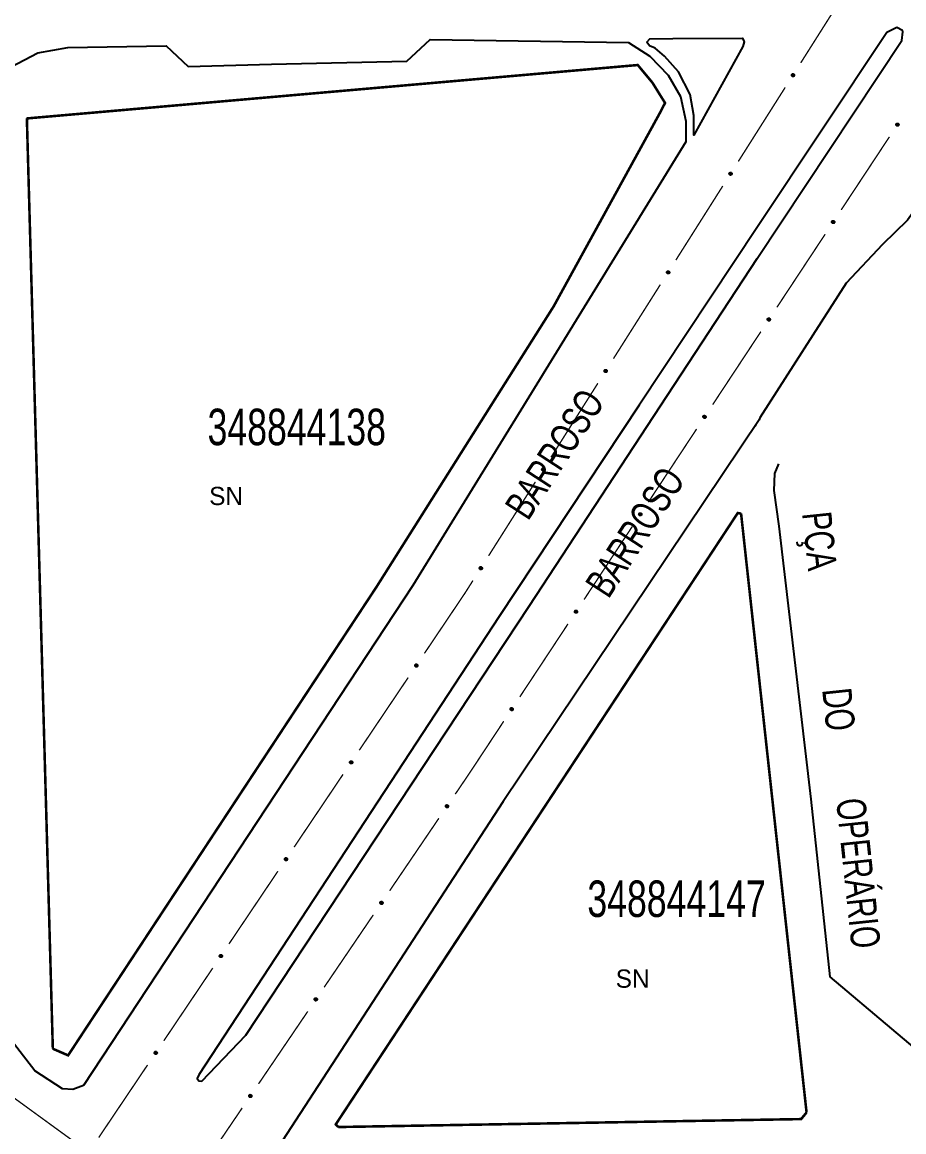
# Model space of a CAD drawing. Extents: x 202481 to 204056, y 4838981 to 4840330.
# Drawn here: x 203652.2 to 203773.1, y 4839735.8 to 4839887.9 of the extents above; entities that cross this region are included whole.
import ezdxf
from ezdxf.enums import TextEntityAlignment as Align

# ---------------------------------------------------------------- set-up
doc = ezdxf.new("R2010")
doc.units = 0
doc.header["$LTSCALE"] = 1.5
doc.header["$MEASUREMENT"] = 0
for name, color, linetype in [('CD_MALHA_LOTES', 7, 'CONTINUOUS'), ('CD_TXT_QUADRA', 7, 'CONTINUOUS'), ('RU-QUADRA', 210, 'CONTINUOUS'), ('SV-EIXO-RUA-PAV', 20, 'CONTINUOUS'), ('SV-RUA-PAVIM', 7, 'CONTINUOUS'), ('SV-TXT-RUA-N-PAV', 7, 'CONTINUOUS'), ('SV-TXT-RUA-PAV', 7, 'CONTINUOUS'), ('Th_NmrPort', 1, 'CONTINUOUS')]:
    doc.layers.add(name, color=color, linetype=linetype)
doc.styles.add('ARIAL', font='ARIAL.SHX')

msp = doc.modelspace()

# ---------------------------------------------------------------- linework, layer by layer
at = {"layer": 'CD_MALHA_LOTES', "linetype": 'Continuous', "const_width": 0.35, "flags": 128}
for points in [[(203652.84, 4839874.71), (203736.63, 4839882.03), (203738.64, 4839879.61), (203740.37, 4839876.83), (203739.7, 4839875.53)], [(203656.4, 4839747.21), (203652.84, 4839874.71)], [(203739.7, 4839875.53), (203725.09, 4839848.95), (203716.95, 4839836.08), (203700.81, 4839810.53), (203660.11, 4839748.75), (203658.5, 4839746.3), (203656.4, 4839747.21)], [(203750.8, 4839820.55), (203750.34, 4839820.63), (203695.21, 4839736.85), (203695.54, 4839736.48)], [(203759.78, 4839738.48), (203750.8, 4839820.55)], [(203695.54, 4839736.48), (203759.04, 4839737.57), (203759.78, 4839738.48)]]:
    msp.add_lwpolyline(points, dxfattribs=at)
at = {"layer": 'RU-QUADRA', "linetype": 'Continuous', "const_width": 0.18, "flags": 128}
for points in [[(203652.84, 4839874.71), (203736.63, 4839882.03), (203738.64, 4839879.61), (203740.37, 4839876.83), (203725.09, 4839848.95), (203716.95, 4839836.08), (203700.81, 4839810.53), (203660.11, 4839748.75), (203658.5, 4839746.3), (203656.4, 4839747.21)], [(203750.8, 4839820.55), (203759.78, 4839738.48), (203759.04, 4839737.57), (203695.54, 4839736.48), (203695.21, 4839736.85), (203750.34, 4839820.63)]]:
    msp.add_lwpolyline(points, close=True, dxfattribs=at)
at = {"layer": 'SV-EIXO-RUA-PAV', "linetype": 'Continuous', "const_width": 0.18, "flags": 128}
msp.add_lwpolyline([(203663.77, 4839897.46), (203651.67, 4839893.16), (203647.26, 4839884.77), (203640.2, 4839875.07), (203641.52, 4839815.5), (203643.29, 4839758.14), (203646.82, 4839743.57), (203661.38, 4839732.98), (203673.73, 4839726.37)], dxfattribs=at)
at = {"layer": 'SV-EIXO-RUA-PAV', "const_width": 0.18}
for points in [[(203765.41, 4839892.47), (203758.986754, 4839882.333831)], [(203756.845672, 4839878.955109), (203750.422426, 4839868.81894)], [(203764.532991, 4839862.179154), (203771.146032, 4839872.192529)], [(203748.281344, 4839865.440217), (203741.858098, 4839855.304049)], [(203755.715602, 4839848.827987), (203762.328644, 4839858.841362)], [(203739.717016, 4839851.925326), (203733.29377, 4839841.789157)], [(203746.898214, 4839835.47682), (203753.511255, 4839845.490195)], [(203731.152689, 4839838.410435), (203724.729443, 4839828.274266)], [(203738.080825, 4839822.125653), (203744.693867, 4839832.139028)], [(203722.588361, 4839824.895543), (203716.165115, 4839814.759375)], [(203729.263437, 4839808.774486), (203735.876478, 4839818.787861)], [(203714.024033, 4839811.380652), (203712.953492, 4839809.691291)], [(203712.94, 4839809.67), (203707.369362, 4839801.395671)], [(203712.953492, 4839809.691291), (203712.94, 4839809.67)], [(203720.446048, 4839795.423319), (203727.05909, 4839805.436694)], [(203705.135476, 4839798.077576), (203698.433818, 4839788.123291)], [(203713.45, 4839784.83), (203718.241701, 4839792.085527)], [(203696.199933, 4839784.805197), (203689.498275, 4839774.850912)], [(203711.592616, 4839782.096297), (203713.278594, 4839784.577724)], [(203713.278594, 4839784.577724), (203713.45, 4839784.83)], [(203702.600734, 4839768.862021), (203709.344645, 4839778.787728)], [(203687.264389, 4839771.532817), (203680.562732, 4839761.578532)], [(203693.608851, 4839755.627746), (203700.352763, 4839765.553453)], [(203678.328846, 4839758.260437), (203671.627188, 4839748.306152)], [(203684.616969, 4839742.39347), (203691.360881, 4839752.319177)], [(203669.393302, 4839744.988057), (203662.691645, 4839735.033772)], [(203675.625087, 4839729.159194), (203682.368999, 4839739.084901)]]:
    msp.add_lwpolyline(points, dxfattribs=at)
at = {"layer": 'SV-EIXO-RUA-PAV'}
for points in [[(203758.086104, 4839880.706911), (203758.09748, 4839880.659344), (203758.097529, 4839880.616137), (203758.087199, 4839880.580087), (203758.069763, 4839880.550612), (203758.04853, 4839880.522466), (203758.020861, 4839880.498812), (203757.984337, 4839880.479361), (203757.936701, 4839880.467615), (203757.892435, 4839880.470473), (203757.856551, 4839880.47871), (203757.824769, 4839880.495121), (203757.797772, 4839880.516207), (203757.774152, 4839880.54576), (203757.754802, 4839880.582966), (203757.74415, 4839880.631152), (203757.744392, 4839880.673512), (203757.7553, 4839880.708119), (203757.772001, 4839880.739966), (203757.794023, 4839880.76844), (203757.821317, 4839880.791503), (203757.858813, 4839880.810918), (203757.906512, 4839880.820801), (203757.948763, 4839880.821043), (203757.983514, 4839880.810623), (203758.014497, 4839880.793475), (203758.042986, 4839880.772522), (203758.067921, 4839880.745698), (203758.086104, 4839880.706911)], [(203772.077169, 4839873.802195), (203772.066691, 4839873.849968), (203772.067455, 4839873.893169), (203772.078463, 4839873.929017), (203772.096451, 4839873.958159), (203772.118211, 4839873.9859), (203772.14632, 4839874.009028), (203772.183204, 4839874.027788), (203772.231053, 4839874.038634), (203772.275257, 4839874.034943), (203772.31098, 4839874.026031), (203772.342447, 4839874.009025), (203772.369042, 4839873.987434), (203772.392101, 4839873.957441), (203772.410746, 4839873.919877), (203772.420489, 4839873.871499), (203772.419449, 4839873.829151), (203772.407891, 4839873.794757), (203772.390594, 4839873.76323), (203772.368039, 4839873.735175), (203772.340316, 4839873.712631), (203772.30246, 4839873.693925), (203772.254584, 4839873.684942), (203772.212335, 4839873.685497), (203772.177787, 4839873.696569), (203772.147132, 4839873.714297), (203772.119043, 4839873.735784), (203772.094618, 4839873.763072), (203772.077169, 4839873.802195)], [(203749.521776, 4839867.19202), (203749.533152, 4839867.144453), (203749.533202, 4839867.101245), (203749.522871, 4839867.065196), (203749.505435, 4839867.03572), (203749.484202, 4839867.007574), (203749.456533, 4839866.983921), (203749.420009, 4839866.96447), (203749.372373, 4839866.952724), (203749.328107, 4839866.955582), (203749.292223, 4839866.963819), (203749.260441, 4839866.98023), (203749.233444, 4839867.001316), (203749.209824, 4839867.030869), (203749.190474, 4839867.068075), (203749.179822, 4839867.116261), (203749.180064, 4839867.158621), (203749.190972, 4839867.193227), (203749.207673, 4839867.225074), (203749.229695, 4839867.253549), (203749.256989, 4839867.276612), (203749.294485, 4839867.296026), (203749.342184, 4839867.30591), (203749.384435, 4839867.306151), (203749.419186, 4839867.295732), (203749.450169, 4839867.278584), (203749.478658, 4839867.25763), (203749.503593, 4839867.230807), (203749.521776, 4839867.19202)], [(203763.25978, 4839860.451028), (203763.249303, 4839860.498801), (203763.250067, 4839860.542002), (203763.261075, 4839860.57785), (203763.279062, 4839860.606992), (203763.300822, 4839860.634733), (203763.328932, 4839860.657861), (203763.365816, 4839860.676621), (203763.413665, 4839860.687467), (203763.457869, 4839860.683776), (203763.493591, 4839860.674864), (203763.525059, 4839860.657858), (203763.551653, 4839860.636267), (203763.574712, 4839860.606274), (203763.593358, 4839860.56871), (203763.6031, 4839860.520332), (203763.602061, 4839860.477984), (203763.590503, 4839860.44359), (203763.573205, 4839860.412063), (203763.550651, 4839860.384008), (203763.522927, 4839860.361464), (203763.485072, 4839860.342758), (203763.437195, 4839860.333775), (203763.394947, 4839860.33433), (203763.360399, 4839860.345402), (203763.329744, 4839860.36313), (203763.301655, 4839860.384617), (203763.277229, 4839860.411905), (203763.25978, 4839860.451028)], [(203740.957448, 4839853.677129), (203740.968824, 4839853.629562), (203740.968874, 4839853.586354), (203740.958543, 4839853.550304), (203740.941108, 4839853.520829), (203740.919874, 4839853.492683), (203740.892205, 4839853.469029), (203740.855681, 4839853.449579), (203740.808045, 4839853.437833), (203740.763779, 4839853.440691), (203740.727895, 4839853.448928), (203740.696113, 4839853.465339), (203740.669116, 4839853.486424), (203740.645497, 4839853.515977), (203740.626147, 4839853.553184), (203740.615495, 4839853.60137), (203740.615736, 4839853.64373), (203740.626644, 4839853.678336), (203740.643345, 4839853.710183), (203740.665367, 4839853.738658), (203740.692661, 4839853.76172), (203740.730157, 4839853.781135), (203740.777856, 4839853.791018), (203740.820108, 4839853.79126), (203740.854858, 4839853.780841), (203740.885841, 4839853.763693), (203740.91433, 4839853.742739), (203740.939266, 4839853.715916), (203740.957448, 4839853.677129)], [(203754.442392, 4839847.099861), (203754.431914, 4839847.147634), (203754.432678, 4839847.190835), (203754.443686, 4839847.226683), (203754.461674, 4839847.255825), (203754.483434, 4839847.283566), (203754.511543, 4839847.306694), (203754.548427, 4839847.325454), (203754.596276, 4839847.3363), (203754.64048, 4839847.332609), (203754.676203, 4839847.323697), (203754.70767, 4839847.306691), (203754.734265, 4839847.2851), (203754.757324, 4839847.255108), (203754.775969, 4839847.217543), (203754.785712, 4839847.169165), (203754.784672, 4839847.126817), (203754.773114, 4839847.092423), (203754.755817, 4839847.060896), (203754.733262, 4839847.032841), (203754.705539, 4839847.010297), (203754.667683, 4839846.991591), (203754.619807, 4839846.982608), (203754.577558, 4839846.983163), (203754.54301, 4839846.994235), (203754.512355, 4839847.011963), (203754.484266, 4839847.03345), (203754.45984, 4839847.060738), (203754.442392, 4839847.099861)], [(203732.39312, 4839840.162237), (203732.404496, 4839840.11467), (203732.404546, 4839840.071463), (203732.394215, 4839840.035413), (203732.37678, 4839840.005938), (203732.355546, 4839839.977792), (203732.327877, 4839839.954138), (203732.291353, 4839839.934687), (203732.243717, 4839839.922941), (203732.199451, 4839839.925799), (203732.163567, 4839839.934036), (203732.131785, 4839839.950447), (203732.104788, 4839839.971533), (203732.081169, 4839840.001086), (203732.061819, 4839840.038292), (203732.051167, 4839840.086478), (203732.051408, 4839840.128838), (203732.062316, 4839840.163445), (203732.079017, 4839840.195292), (203732.101039, 4839840.223766), (203732.128333, 4839840.246829), (203732.165829, 4839840.266244), (203732.213528, 4839840.276127), (203732.25578, 4839840.276369), (203732.29053, 4839840.265949), (203732.321514, 4839840.248801), (203732.350003, 4839840.227848), (203732.374938, 4839840.201024), (203732.39312, 4839840.162237)], [(203745.625003, 4839833.748694), (203745.614526, 4839833.796467), (203745.61529, 4839833.839668), (203745.626298, 4839833.875516), (203745.644285, 4839833.904658), (203745.666045, 4839833.932399), (203745.694155, 4839833.955527), (203745.731039, 4839833.974287), (203745.778888, 4839833.985133), (203745.823092, 4839833.981442), (203745.858814, 4839833.97253), (203745.890282, 4839833.955524), (203745.916876, 4839833.933933), (203745.939935, 4839833.903941), (203745.958581, 4839833.866376), (203745.968323, 4839833.817998), (203745.967284, 4839833.77565), (203745.955726, 4839833.741256), (203745.938428, 4839833.709729), (203745.915874, 4839833.681674), (203745.88815, 4839833.65913), (203745.850295, 4839833.640424), (203745.802418, 4839833.631441), (203745.76017, 4839833.631996), (203745.725622, 4839833.643068), (203745.694967, 4839833.660796), (203745.666878, 4839833.682283), (203745.642452, 4839833.709571), (203745.625003, 4839833.748694)], [(203723.828792, 4839826.647346), (203723.840168, 4839826.599779), (203723.840218, 4839826.556571), (203723.829887, 4839826.520522), (203723.812452, 4839826.491046), (203723.791218, 4839826.4629), (203723.76355, 4839826.439247), (203723.727025, 4839826.419796), (203723.679389, 4839826.40805), (203723.635124, 4839826.410908), (203723.599239, 4839826.419145), (203723.567457, 4839826.435556), (203723.54046, 4839826.456642), (203723.516841, 4839826.486195), (203723.497491, 4839826.523401), (203723.486839, 4839826.571587), (203723.48708, 4839826.613947), (203723.497988, 4839826.648553), (203723.514689, 4839826.6804), (203723.536711, 4839826.708875), (203723.564005, 4839826.731938), (203723.601501, 4839826.751352), (203723.6492, 4839826.761236), (203723.691452, 4839826.761477), (203723.726202, 4839826.751058), (203723.757186, 4839826.73391), (203723.785675, 4839826.712956), (203723.81061, 4839826.686133), (203723.828792, 4839826.647346)], [(203736.807615, 4839820.397527), (203736.797137, 4839820.4453), (203736.797901, 4839820.488501), (203736.808909, 4839820.524349), (203736.826897, 4839820.553491), (203736.848657, 4839820.581232), (203736.876766, 4839820.60436), (203736.91365, 4839820.62312), (203736.961499, 4839820.633966), (203737.005703, 4839820.630275), (203737.041426, 4839820.621363), (203737.072893, 4839820.604357), (203737.099488, 4839820.582766), (203737.122547, 4839820.552774), (203737.141192, 4839820.515209), (203737.150935, 4839820.466831), (203737.149895, 4839820.424483), (203737.138337, 4839820.390089), (203737.12104, 4839820.358562), (203737.098485, 4839820.330507), (203737.070762, 4839820.307963), (203737.032906, 4839820.289258), (203736.98503, 4839820.280274), (203736.942781, 4839820.280829), (203736.908233, 4839820.291901), (203736.877578, 4839820.309629), (203736.849489, 4839820.331116), (203736.825063, 4839820.358404), (203736.807615, 4839820.397527)], [(203715.264465, 4839813.132455), (203715.27584, 4839813.084888), (203715.27589, 4839813.04168), (203715.265559, 4839813.00563), (203715.248124, 4839812.976155), (203715.22689, 4839812.948009), (203715.199222, 4839812.924355), (203715.162697, 4839812.904905), (203715.115061, 4839812.893159), (203715.070796, 4839812.896017), (203715.034911, 4839812.904254), (203715.003129, 4839812.920665), (203714.976133, 4839812.94175), (203714.952513, 4839812.971303), (203714.933163, 4839813.00851), (203714.922511, 4839813.056696), (203714.922753, 4839813.099056), (203714.93366, 4839813.133662), (203714.950361, 4839813.165509), (203714.972383, 4839813.193984), (203714.999677, 4839813.217046), (203715.037173, 4839813.236461), (203715.084872, 4839813.246344), (203715.127124, 4839813.246586), (203715.161874, 4839813.236167), (203715.192858, 4839813.219019), (203715.221347, 4839813.198065), (203715.246282, 4839813.171242), (203715.264465, 4839813.132455)], [(203727.990226, 4839807.04636), (203727.979749, 4839807.094133), (203727.980513, 4839807.137334), (203727.991521, 4839807.173182), (203728.009508, 4839807.202324), (203728.031268, 4839807.230065), (203728.059377, 4839807.253193), (203728.096262, 4839807.271953), (203728.144111, 4839807.282799), (203728.188315, 4839807.279108), (203728.224037, 4839807.270196), (203728.255505, 4839807.25319), (203728.282099, 4839807.231599), (203728.305158, 4839807.201607), (203728.323804, 4839807.164042), (203728.333546, 4839807.115664), (203728.332507, 4839807.073316), (203728.320949, 4839807.038922), (203728.303651, 4839807.007395), (203728.281097, 4839806.97934), (203728.253373, 4839806.956796), (203728.215518, 4839806.938091), (203728.167641, 4839806.929107), (203728.125393, 4839806.929662), (203728.090845, 4839806.940734), (203728.06019, 4839806.958462), (203728.032101, 4839806.979949), (203728.007675, 4839807.007237), (203727.990226, 4839807.04636)], [(203706.423975, 4839799.794333), (203706.434028, 4839799.746469), (203706.432881, 4839799.703277), (203706.421555, 4839799.667527), (203706.403309, 4839799.638546), (203706.381304, 4839799.611), (203706.352991, 4839799.588122), (203706.315941, 4839799.569691), (203706.267998, 4839799.559269), (203706.223829, 4839799.563353), (203706.188186, 4839799.572581), (203706.156871, 4839799.589866), (203706.130469, 4839799.611692), (203706.107677, 4839799.641888), (203706.089366, 4839799.679616), (203706.080053, 4839799.728079), (203706.081469, 4839799.770416), (203706.093331, 4839799.804707), (203706.110908, 4839799.836079), (203706.133711, 4839799.863932), (203706.161633, 4839799.88623), (203706.199653, 4839799.904598), (203706.247607, 4839799.913156), (203706.28985, 4839799.912226), (203706.324298, 4839799.900848), (203706.354794, 4839799.882848), (203706.382692, 4839799.861113), (203706.406874, 4839799.833609), (203706.423975, 4839799.794333)], [(203719.172838, 4839793.695193), (203719.16236, 4839793.742966), (203719.163124, 4839793.786167), (203719.174132, 4839793.822015), (203719.19212, 4839793.851157), (203719.21388, 4839793.878898), (203719.241989, 4839793.902026), (203719.278873, 4839793.920786), (203719.326722, 4839793.931632), (203719.370926, 4839793.927941), (203719.406649, 4839793.919029), (203719.438116, 4839793.902023), (203719.464711, 4839793.880432), (203719.48777, 4839793.85044), (203719.506415, 4839793.812875), (203719.516158, 4839793.764497), (203719.515118, 4839793.722149), (203719.50356, 4839793.687755), (203719.486263, 4839793.656228), (203719.463708, 4839793.628173), (203719.435985, 4839793.605629), (203719.398129, 4839793.586924), (203719.350253, 4839793.57794), (203719.308004, 4839793.578495), (203719.273456, 4839793.589567), (203719.242801, 4839793.607295), (203719.214712, 4839793.628782), (203719.190286, 4839793.65607), (203719.172838, 4839793.695193)], [(203697.488431, 4839786.521954), (203697.498485, 4839786.474089), (203697.497337, 4839786.430897), (203697.486011, 4839786.395148), (203697.467766, 4839786.366167), (203697.445761, 4839786.33862), (203697.417447, 4839786.315742), (203697.380398, 4839786.297311), (203697.332454, 4839786.286889), (203697.288285, 4839786.290973), (203697.252643, 4839786.300201), (203697.221328, 4839786.317487), (203697.194926, 4839786.339312), (203697.172134, 4839786.369508), (203697.153822, 4839786.407237), (203697.14451, 4839786.455699), (203697.145925, 4839786.498036), (203697.157788, 4839786.532327), (203697.175365, 4839786.563699), (203697.198167, 4839786.591553), (203697.22609, 4839786.61385), (203697.26411, 4839786.632218), (203697.312064, 4839786.640776), (203697.354306, 4839786.639847), (203697.388754, 4839786.628469), (203697.419251, 4839786.610469), (203697.447148, 4839786.588733), (203697.471331, 4839786.561229), (203697.488431, 4839786.521954)], [(203710.296831, 4839780.385033), (203710.286981, 4839780.432939), (203710.288312, 4839780.476127), (203710.29979, 4839780.511827), (203710.318158, 4839780.540731), (203710.340281, 4839780.568183), (203710.368691, 4839780.590941), (203710.405818, 4839780.609214), (203710.453806, 4839780.619432), (203710.497957, 4839780.615161), (203710.53356, 4839780.605781), (203710.564801, 4839780.588363), (203710.59111, 4839780.566425), (203710.613774, 4839780.536132), (203710.631925, 4839780.498326), (203710.641031, 4839780.449825), (203710.639436, 4839780.407494), (203710.627427, 4839780.373254), (203710.609717, 4839780.341957), (203710.586796, 4839780.314201), (203710.558779, 4839780.292022), (203710.520682, 4839780.273816), (203710.472692, 4839780.265462), (203710.430454, 4839780.266571), (203710.396054, 4839780.278095), (203710.365635, 4839780.296225), (203710.33783, 4839780.318078), (203710.313765, 4839780.345685), (203710.296831, 4839780.385033)], [(203688.552888, 4839773.249574), (203688.562941, 4839773.20171), (203688.561794, 4839773.158517), (203688.550468, 4839773.122768), (203688.532223, 4839773.093787), (203688.510217, 4839773.06624), (203688.481904, 4839773.043362), (203688.444854, 4839773.024931), (203688.396911, 4839773.01451), (203688.352742, 4839773.018593), (203688.317099, 4839773.027822), (203688.285784, 4839773.045107), (203688.259382, 4839773.066932), (203688.236591, 4839773.097129), (203688.218279, 4839773.134857), (203688.208966, 4839773.183319), (203688.210382, 4839773.225656), (203688.222244, 4839773.259947), (203688.239821, 4839773.291319), (203688.262624, 4839773.319173), (203688.290547, 4839773.34147), (203688.328566, 4839773.359839), (203688.376521, 4839773.368396), (203688.418763, 4839773.367467), (203688.453211, 4839773.356089), (203688.483708, 4839773.338089), (203688.511605, 4839773.316354), (203688.535787, 4839773.28885), (203688.552888, 4839773.249574)], [(203701.304949, 4839767.150757), (203701.295099, 4839767.198664), (203701.29643, 4839767.241851), (203701.307908, 4839767.277552), (203701.326276, 4839767.306455), (203701.348399, 4839767.333908), (203701.376809, 4839767.356665), (203701.413936, 4839767.374938), (203701.461924, 4839767.385156), (203701.506075, 4839767.380885), (203701.541678, 4839767.371505), (203701.572919, 4839767.354087), (203701.599228, 4839767.332149), (203701.621891, 4839767.301856), (203701.640042, 4839767.264051), (203701.649149, 4839767.215549), (203701.647554, 4839767.173218), (203701.635545, 4839767.138978), (203701.617835, 4839767.107681), (203701.594914, 4839767.079925), (203701.566897, 4839767.057746), (203701.5288, 4839767.03954), (203701.480809, 4839767.031186), (203701.438572, 4839767.032295), (203701.404172, 4839767.043819), (203701.373752, 4839767.061949), (203701.345948, 4839767.083802), (203701.321882, 4839767.111409), (203701.304949, 4839767.150757)], [(203679.617345, 4839759.977194), (203679.627398, 4839759.92933), (203679.62625, 4839759.886137), (203679.614925, 4839759.850388), (203679.596679, 4839759.821407), (203679.574674, 4839759.793861), (203679.54636, 4839759.770983), (203679.509311, 4839759.752552), (203679.461368, 4839759.74213), (203679.417198, 4839759.746213), (203679.381556, 4839759.755442), (203679.350241, 4839759.772727), (203679.323839, 4839759.794553), (203679.301047, 4839759.824749), (203679.282736, 4839759.862477), (203679.273423, 4839759.91094), (203679.274838, 4839759.953277), (203679.286701, 4839759.987568), (203679.304278, 4839760.01894), (203679.327081, 4839760.046793), (203679.355003, 4839760.06909), (203679.393023, 4839760.087459), (203679.440977, 4839760.096017), (203679.483219, 4839760.095087), (203679.517668, 4839760.083709), (203679.548164, 4839760.065709), (203679.576061, 4839760.043974), (203679.600244, 4839760.01647), (203679.617345, 4839759.977194)], [(203692.313067, 4839753.916481), (203692.303217, 4839753.964388), (203692.304548, 4839754.007575), (203692.316026, 4839754.043276), (203692.334394, 4839754.072179), (203692.356516, 4839754.099632), (203692.384927, 4839754.122389), (203692.422054, 4839754.140663), (203692.470041, 4839754.15088), (203692.514193, 4839754.146609), (203692.549796, 4839754.137229), (203692.581037, 4839754.119811), (203692.607346, 4839754.097874), (203692.630009, 4839754.067581), (203692.64816, 4839754.029775), (203692.657267, 4839753.981273), (203692.655671, 4839753.938943), (203692.643663, 4839753.904703), (203692.625953, 4839753.873406), (203692.603032, 4839753.845649), (203692.575015, 4839753.823471), (203692.536918, 4839753.805264), (203692.488927, 4839753.79691), (203692.446689, 4839753.798019), (203692.41229, 4839753.809544), (203692.38187, 4839753.827673), (203692.354065, 4839753.849527), (203692.33, 4839753.877133), (203692.313067, 4839753.916481)], [(203670.681801, 4839746.704814), (203670.691854, 4839746.65695), (203670.690707, 4839746.613758), (203670.679381, 4839746.578008), (203670.661136, 4839746.549027), (203670.63913, 4839746.521481), (203670.610817, 4839746.498603), (203670.573768, 4839746.480172), (203670.525824, 4839746.46975), (203670.481655, 4839746.473834), (203670.446012, 4839746.483062), (203670.414697, 4839746.500347), (203670.388295, 4839746.522173), (203670.365504, 4839746.552369), (203670.347192, 4839746.590097), (203670.33788, 4839746.63856), (203670.339295, 4839746.680897), (203670.351158, 4839746.715188), (203670.368734, 4839746.74656), (203670.391537, 4839746.774413), (203670.41946, 4839746.796711), (203670.457479, 4839746.815079), (203670.505434, 4839746.823637), (203670.547676, 4839746.822707), (203670.582124, 4839746.811329), (203670.612621, 4839746.793329), (203670.640518, 4839746.771594), (203670.6647, 4839746.74409), (203670.681801, 4839746.704814)], [(203683.321184, 4839740.682206), (203683.311335, 4839740.730112), (203683.312666, 4839740.773299), (203683.324143, 4839740.809), (203683.342512, 4839740.837903), (203683.364634, 4839740.865356), (203683.393045, 4839740.888113), (203683.430172, 4839740.906387), (203683.478159, 4839740.916605), (203683.522311, 4839740.912334), (203683.557914, 4839740.902954), (203683.589155, 4839740.885535), (203683.615464, 4839740.863598), (203683.638127, 4839740.833305), (203683.656278, 4839740.795499), (203683.665385, 4839740.746997), (203683.663789, 4839740.704667), (203683.651781, 4839740.670427), (203683.634071, 4839740.63913), (203683.61115, 4839740.611373), (203683.583133, 4839740.589195), (203683.545035, 4839740.570988), (203683.497045, 4839740.562634), (203683.454807, 4839740.563744), (203683.420408, 4839740.575268), (203683.389988, 4839740.593397), (203683.362183, 4839740.615251), (203683.338118, 4839740.642857), (203683.321184, 4839740.682206)]]:
    msp.add_lwpolyline(points, close=True, dxfattribs=at)
for points in [[(203757.821317, 4839880.791503), (203757.74415, 4839880.631152)], [(203757.794023, 4839880.76844), (203757.744392, 4839880.673512)], [(203757.805884, 4839880.775966), (203757.747292, 4839880.658014)], [(203757.839127, 4839880.795285), (203757.753237, 4839880.613861)], [(203757.858813, 4839880.810918), (203757.754802, 4839880.582966)], [(203757.881899, 4839880.811797), (203757.765675, 4839880.567209)], [(203757.906512, 4839880.820801), (203757.774152, 4839880.54576)], [(203757.92563, 4839880.819625), (203757.787608, 4839880.53554)], [(203757.948763, 4839880.821043), (203757.797772, 4839880.516207)], [(203757.963631, 4839880.813313), (203757.812462, 4839880.508482)], [(203757.983514, 4839880.810623), (203757.824769, 4839880.495121)], [(203757.99725, 4839880.800086), (203757.839394, 4839880.4898)], [(203758.014497, 4839880.793475), (203757.856551, 4839880.47871)], [(203758.02764, 4839880.779213), (203757.878662, 4839880.477839)], [(203758.042986, 4839880.772522), (203757.892435, 4839880.470473)], [(203758.052802, 4839880.75519), (203757.917394, 4839880.47268)], [(203758.067921, 4839880.745698), (203757.936701, 4839880.467615)], [(203758.075044, 4839880.726557), (203757.960816, 4839880.477472)], [(203758.086104, 4839880.706911), (203757.984337, 4839880.479361)], [(203758.091247, 4839880.68075), (203758.006202, 4839880.495559)], [(203758.09748, 4839880.659344), (203758.020861, 4839880.498812)], [(203758.097614, 4839880.634714), (203758.038601, 4839880.518645)], [(203758.097529, 4839880.616137), (203758.04853, 4839880.522466)], [(203772.066691, 4839873.849968), (203772.14632, 4839874.009028)], [(203772.06702, 4839873.874597), (203772.12821, 4839873.989534)], [(203772.067455, 4839873.893169), (203772.118211, 4839873.9859)], [(203772.072519, 4839873.828449), (203772.161038, 4839874.012005)], [(203772.077169, 4839873.802195), (203772.183204, 4839874.027788)], [(203772.087857, 4839873.782344), (203772.206756, 4839874.029233)], [(203772.094618, 4839873.763072), (203772.231053, 4839874.038634)], [(203772.109555, 4839873.753297), (203772.250261, 4839874.033207)], [(203772.119043, 4839873.735784), (203772.275257, 4839874.034943)], [(203772.134261, 4839873.728805), (203772.288889, 4839874.027319)], [(203772.147132, 4839873.714297), (203772.31098, 4839874.026031)], [(203772.164251, 4839873.707363), (203772.327925, 4839874.014621)], [(203772.177787, 4839873.696569), (203772.342447, 4839874.009025)], [(203772.197616, 4839873.693505), (203772.3545, 4839873.995435)], [(203772.212335, 4839873.685497), (203772.369042, 4839873.987434)], [(203772.235491, 4839873.686479), (203772.37884, 4839873.967913)], [(203772.254584, 4839873.684942), (203772.392101, 4839873.957441)], [(203772.279362, 4839873.693481), (203772.400173, 4839873.935837)], [(203772.30246, 4839873.693925), (203772.410746, 4839873.919877)], [(203772.322437, 4839873.709184), (203772.41173, 4839873.888959)], [(203772.340316, 4839873.712631), (203772.420489, 4839873.871499)], [(203772.356039, 4839873.727874), (203772.416842, 4839873.844702)], [(203772.368039, 4839873.735175), (203772.419449, 4839873.829151)], [(203749.256989, 4839867.276612), (203749.179822, 4839867.116261)], [(203749.229695, 4839867.253549), (203749.180064, 4839867.158621)], [(203749.241556, 4839867.261074), (203749.182964, 4839867.143122)], [(203749.274799, 4839867.280394), (203749.188909, 4839867.098969)], [(203749.294485, 4839867.296026), (203749.190474, 4839867.068075)], [(203749.317571, 4839867.296906), (203749.201347, 4839867.052317)], [(203749.342184, 4839867.30591), (203749.209824, 4839867.030869)], [(203749.361302, 4839867.304733), (203749.22328, 4839867.020649)], [(203749.384435, 4839867.306151), (203749.233444, 4839867.001316)], [(203749.399303, 4839867.298422), (203749.248134, 4839866.99359)], [(203749.419186, 4839867.295732), (203749.260441, 4839866.98023)], [(203749.432922, 4839867.285195), (203749.275066, 4839866.974909)], [(203749.450169, 4839867.278584), (203749.292223, 4839866.963819)], [(203749.463312, 4839867.264322), (203749.314334, 4839866.962948)], [(203749.478658, 4839867.25763), (203749.328107, 4839866.955582)], [(203749.488475, 4839867.240299), (203749.353066, 4839866.957789)], [(203749.503593, 4839867.230807), (203749.372373, 4839866.952724)], [(203749.510716, 4839867.211666), (203749.396488, 4839866.962581)], [(203749.521776, 4839867.19202), (203749.420009, 4839866.96447)], [(203749.52692, 4839867.165858), (203749.441874, 4839866.980668)], [(203749.533152, 4839867.144453), (203749.456533, 4839866.983921)], [(203749.533286, 4839867.119822), (203749.474273, 4839867.003753)], [(203749.533202, 4839867.101245), (203749.484202, 4839867.007574)], [(203763.249303, 4839860.498801), (203763.328932, 4839860.657861)], [(203763.249632, 4839860.52343), (203763.310822, 4839860.638367)], [(203763.250067, 4839860.542002), (203763.300822, 4839860.634733)], [(203763.25513, 4839860.477282), (203763.34365, 4839860.660838)], [(203763.25978, 4839860.451028), (203763.365816, 4839860.676621)], [(203763.270469, 4839860.431177), (203763.389368, 4839860.678066)], [(203763.277229, 4839860.411905), (203763.413665, 4839860.687467)], [(203763.292166, 4839860.40213), (203763.432873, 4839860.68204)], [(203763.301655, 4839860.384617), (203763.457869, 4839860.683776)], [(203763.316872, 4839860.377638), (203763.471501, 4839860.676152)], [(203763.329744, 4839860.36313), (203763.493591, 4839860.674864)], [(203763.346863, 4839860.356196), (203763.510536, 4839860.663454)], [(203763.360399, 4839860.345402), (203763.525059, 4839860.657858)], [(203763.380227, 4839860.342338), (203763.537111, 4839860.644268)], [(203763.394947, 4839860.33433), (203763.551653, 4839860.636267)], [(203763.418103, 4839860.335312), (203763.561452, 4839860.616746)], [(203763.437195, 4839860.333775), (203763.574712, 4839860.606274)], [(203763.461973, 4839860.342314), (203763.582784, 4839860.58467)], [(203763.485072, 4839860.342758), (203763.593358, 4839860.56871)], [(203763.505049, 4839860.358017), (203763.594341, 4839860.537792)], [(203763.522927, 4839860.361464), (203763.6031, 4839860.520332)], [(203763.53865, 4839860.376707), (203763.599453, 4839860.493535)], [(203763.550651, 4839860.384008), (203763.602061, 4839860.477984)], [(203740.692661, 4839853.76172), (203740.615495, 4839853.60137)], [(203740.665367, 4839853.738658), (203740.615736, 4839853.64373)], [(203740.677228, 4839853.746183), (203740.618636, 4839853.628231)], [(203740.710471, 4839853.765503), (203740.624581, 4839853.584078)], [(203740.730157, 4839853.781135), (203740.626147, 4839853.553184)], [(203740.753243, 4839853.782015), (203740.637019, 4839853.537426)], [(203740.777856, 4839853.791018), (203740.645497, 4839853.515977)], [(203740.796974, 4839853.789842), (203740.658952, 4839853.505757)], [(203740.820108, 4839853.79126), (203740.669116, 4839853.486424)], [(203740.834975, 4839853.78353), (203740.683806, 4839853.478699)], [(203740.854858, 4839853.780841), (203740.696113, 4839853.465339)], [(203740.868595, 4839853.770303), (203740.710738, 4839853.460017)], [(203740.885841, 4839853.763693), (203740.727895, 4839853.448928)], [(203740.898984, 4839853.74943), (203740.750006, 4839853.448057)], [(203740.91433, 4839853.742739), (203740.763779, 4839853.440691)], [(203740.924147, 4839853.725408), (203740.788738, 4839853.442898)], [(203740.939266, 4839853.715916), (203740.808045, 4839853.437833)], [(203740.946388, 4839853.696775), (203740.83216, 4839853.44769)], [(203740.957448, 4839853.677129), (203740.855681, 4839853.449579)], [(203740.962592, 4839853.650967), (203740.877546, 4839853.465776)], [(203740.968824, 4839853.629562), (203740.892205, 4839853.469029)], [(203740.968959, 4839853.604931), (203740.909945, 4839853.488862)], [(203740.968874, 4839853.586354), (203740.919874, 4839853.492683)], [(203754.431914, 4839847.147634), (203754.511543, 4839847.306694)], [(203754.432243, 4839847.172263), (203754.493433, 4839847.2872)], [(203754.432678, 4839847.190835), (203754.483434, 4839847.283566)], [(203754.437742, 4839847.126115), (203754.526261, 4839847.309671)], [(203754.442392, 4839847.099861), (203754.548427, 4839847.325454)], [(203754.45308, 4839847.08001), (203754.571979, 4839847.326899)], [(203754.45984, 4839847.060738), (203754.596276, 4839847.3363)], [(203754.474778, 4839847.050963), (203754.615484, 4839847.330873)], [(203754.484266, 4839847.03345), (203754.64048, 4839847.332609)], [(203754.499484, 4839847.026471), (203754.654112, 4839847.324985)], [(203754.512355, 4839847.011963), (203754.676203, 4839847.323697)], [(203754.529474, 4839847.005029), (203754.693148, 4839847.312287)], [(203754.54301, 4839846.994235), (203754.70767, 4839847.306691)], [(203754.562839, 4839846.991171), (203754.719723, 4839847.293101)], [(203754.577558, 4839846.983163), (203754.734265, 4839847.2851)], [(203754.600714, 4839846.984145), (203754.744063, 4839847.265579)], [(203754.619807, 4839846.982608), (203754.757324, 4839847.255108)], [(203754.644585, 4839846.991147), (203754.765396, 4839847.233503)], [(203754.667683, 4839846.991591), (203754.775969, 4839847.217543)], [(203754.68766, 4839847.00685), (203754.776953, 4839847.186625)], [(203754.705539, 4839847.010297), (203754.785712, 4839847.169165)], [(203754.721262, 4839847.02554), (203754.782065, 4839847.142368)], [(203754.733262, 4839847.032841), (203754.784672, 4839847.126817)], [(203732.128333, 4839840.246829), (203732.051167, 4839840.086478)], [(203732.101039, 4839840.223766), (203732.051408, 4839840.128838)], [(203732.1129, 4839840.231292), (203732.054308, 4839840.113339)], [(203732.146143, 4839840.250611), (203732.060253, 4839840.069187)], [(203732.165829, 4839840.266244), (203732.061819, 4839840.038292)], [(203732.188915, 4839840.267123), (203732.072691, 4839840.022535)], [(203732.213528, 4839840.276127), (203732.081169, 4839840.001086)], [(203732.232646, 4839840.274951), (203732.094624, 4839839.990866)], [(203732.25578, 4839840.276369), (203732.104788, 4839839.971533)], [(203732.270648, 4839840.268639), (203732.119478, 4839839.963808)], [(203732.29053, 4839840.265949), (203732.131785, 4839839.950447)], [(203732.304267, 4839840.255412), (203732.14641, 4839839.945126)], [(203732.321514, 4839840.248801), (203732.163567, 4839839.934036)], [(203732.334656, 4839840.234539), (203732.185678, 4839839.933165)], [(203732.350003, 4839840.227848), (203732.199451, 4839839.925799)], [(203732.359819, 4839840.210516), (203732.22441, 4839839.928006)], [(203732.374938, 4839840.201024), (203732.243717, 4839839.922941)], [(203732.38206, 4839840.181883), (203732.267833, 4839839.932798)], [(203732.39312, 4839840.162237), (203732.291353, 4839839.934687)], [(203732.398264, 4839840.136075), (203732.313218, 4839839.950885)], [(203732.404496, 4839840.11467), (203732.327877, 4839839.954138)], [(203732.404631, 4839840.09004), (203732.345617, 4839839.973971)], [(203732.404546, 4839840.071463), (203732.355546, 4839839.977792)], [(203745.614526, 4839833.796467), (203745.694155, 4839833.955527)], [(203745.614855, 4839833.821096), (203745.676045, 4839833.936033)], [(203745.61529, 4839833.839668), (203745.666045, 4839833.932399)], [(203745.620353, 4839833.774948), (203745.708873, 4839833.958504)], [(203745.625003, 4839833.748694), (203745.731039, 4839833.974287)], [(203745.635692, 4839833.728843), (203745.754591, 4839833.975732)], [(203745.642452, 4839833.709571), (203745.778888, 4839833.985133)], [(203745.657389, 4839833.699796), (203745.798096, 4839833.979706)], [(203745.666878, 4839833.682283), (203745.823092, 4839833.981442)], [(203745.682095, 4839833.675304), (203745.836724, 4839833.973818)], [(203745.694967, 4839833.660796), (203745.858814, 4839833.97253)], [(203745.712086, 4839833.653862), (203745.875759, 4839833.96112)], [(203745.725622, 4839833.643068), (203745.890282, 4839833.955524)], [(203745.74545, 4839833.640004), (203745.902334, 4839833.941934)], [(203745.76017, 4839833.631996), (203745.916876, 4839833.933933)], [(203745.783326, 4839833.632978), (203745.926675, 4839833.914412)], [(203745.802418, 4839833.631441), (203745.939935, 4839833.903941)], [(203745.827196, 4839833.63998), (203745.948007, 4839833.882336)], [(203745.850295, 4839833.640424), (203745.958581, 4839833.866376)], [(203745.870272, 4839833.655683), (203745.959564, 4839833.835458)], [(203745.88815, 4839833.65913), (203745.968323, 4839833.817998)], [(203745.903873, 4839833.674373), (203745.964676, 4839833.791201)], [(203745.915874, 4839833.681674), (203745.967284, 4839833.77565)], [(203723.564005, 4839826.731938), (203723.486839, 4839826.571587)], [(203723.536711, 4839826.708875), (203723.48708, 4839826.613947)], [(203723.548572, 4839826.7164), (203723.489981, 4839826.598448)], [(203723.581815, 4839826.73572), (203723.495925, 4839826.554295)], [(203723.601501, 4839826.751352), (203723.497491, 4839826.523401)], [(203723.624588, 4839826.752232), (203723.508363, 4839826.507643)], [(203723.6492, 4839826.761236), (203723.516841, 4839826.486195)], [(203723.668318, 4839826.760059), (203723.530296, 4839826.475975)], [(203723.691452, 4839826.761477), (203723.54046, 4839826.456642)], [(203723.70632, 4839826.753748), (203723.555151, 4839826.448916)], [(203723.726202, 4839826.751058), (203723.567457, 4839826.435556)], [(203723.739939, 4839826.740521), (203723.582082, 4839826.430235)], [(203723.757186, 4839826.73391), (203723.599239, 4839826.419145)], [(203723.770328, 4839826.719648), (203723.62135, 4839826.418274)], [(203723.785675, 4839826.712956), (203723.635124, 4839826.410908)], [(203723.795491, 4839826.695625), (203723.660082, 4839826.413115)], [(203723.81061, 4839826.686133), (203723.679389, 4839826.40805)], [(203723.817732, 4839826.666992), (203723.703505, 4839826.417907)], [(203723.828792, 4839826.647346), (203723.727025, 4839826.419796)], [(203723.833936, 4839826.621184), (203723.74889, 4839826.435994)], [(203723.840168, 4839826.599779), (203723.76355, 4839826.439247)], [(203723.840303, 4839826.575148), (203723.781289, 4839826.459079)], [(203723.840218, 4839826.556571), (203723.791218, 4839826.4629)], [(203736.797137, 4839820.4453), (203736.876766, 4839820.60436)], [(203736.797466, 4839820.469929), (203736.858656, 4839820.584866)], [(203736.797901, 4839820.488501), (203736.848657, 4839820.581232)], [(203736.802965, 4839820.423781), (203736.891484, 4839820.607337)], [(203736.807615, 4839820.397527), (203736.91365, 4839820.62312)], [(203736.818303, 4839820.377676), (203736.937202, 4839820.624565)], [(203736.825063, 4839820.358404), (203736.961499, 4839820.633966)], [(203736.840001, 4839820.348629), (203736.980707, 4839820.628539)], [(203736.849489, 4839820.331116), (203737.005703, 4839820.630275)], [(203736.864707, 4839820.324137), (203737.019335, 4839820.622651)], [(203736.877578, 4839820.309629), (203737.041426, 4839820.621363)], [(203736.894697, 4839820.302695), (203737.058371, 4839820.609953)], [(203736.908233, 4839820.291901), (203737.072893, 4839820.604357)], [(203736.928061, 4839820.288837), (203737.084946, 4839820.590767)], [(203736.942781, 4839820.280829), (203737.099488, 4839820.582766)], [(203736.965937, 4839820.281811), (203737.109286, 4839820.563245)], [(203736.98503, 4839820.280274), (203737.122547, 4839820.552774)], [(203737.009808, 4839820.288813), (203737.130619, 4839820.531169)], [(203737.032906, 4839820.289258), (203737.141192, 4839820.515209)], [(203737.052883, 4839820.304517), (203737.142176, 4839820.484291)], [(203737.070762, 4839820.307963), (203737.150935, 4839820.466831)], [(203737.086485, 4839820.323206), (203737.147288, 4839820.440034)], [(203737.098485, 4839820.330507), (203737.149895, 4839820.424483)], [(203714.999677, 4839813.217046), (203714.922511, 4839813.056696)], [(203714.972383, 4839813.193984), (203714.922753, 4839813.099056)], [(203714.984244, 4839813.201509), (203714.925653, 4839813.083557)], [(203715.017488, 4839813.220829), (203714.931597, 4839813.039404)], [(203715.037173, 4839813.236461), (203714.933163, 4839813.00851)], [(203715.06026, 4839813.237341), (203714.944035, 4839812.992752)], [(203715.084872, 4839813.246344), (203714.952513, 4839812.971303)], [(203715.10399, 4839813.245168), (203714.965968, 4839812.961083)], [(203715.127124, 4839813.246586), (203714.976133, 4839812.94175)], [(203715.141992, 4839813.238856), (203714.990823, 4839812.934025)], [(203715.161874, 4839813.236167), (203715.003129, 4839812.920665)], [(203715.175611, 4839813.225629), (203715.017754, 4839812.915343)], [(203715.192858, 4839813.219019), (203715.034911, 4839812.904254)], [(203715.206, 4839813.204756), (203715.057022, 4839812.903383)], [(203715.221347, 4839813.198065), (203715.070796, 4839812.896017)], [(203715.231163, 4839813.180734), (203715.095754, 4839812.898224)], [(203715.246282, 4839813.171242), (203715.115061, 4839812.893159)], [(203715.253404, 4839813.152101), (203715.139177, 4839812.903016)], [(203715.264465, 4839813.132455), (203715.162697, 4839812.904905)], [(203715.269608, 4839813.106293), (203715.184562, 4839812.921102)], [(203715.27584, 4839813.084888), (203715.199222, 4839812.924355)], [(203715.275975, 4839813.060257), (203715.216961, 4839812.944188)], [(203715.27589, 4839813.04168), (203715.22689, 4839812.948009)], [(203728.007675, 4839807.007237), (203728.144111, 4839807.282799)], [(203728.022612, 4839806.997462), (203728.163319, 4839807.277372)], [(203728.032101, 4839806.979949), (203728.188315, 4839807.279108)], [(203727.979749, 4839807.094133), (203728.059377, 4839807.253193)], [(203727.980078, 4839807.118762), (203728.041268, 4839807.233699)], [(203727.980513, 4839807.137334), (203728.031268, 4839807.230065)], [(203727.985576, 4839807.072614), (203728.074096, 4839807.25617)], [(203727.990226, 4839807.04636), (203728.096262, 4839807.271953)], [(203728.000915, 4839807.026509), (203728.119814, 4839807.273398)], [(203728.047318, 4839806.97297), (203728.201947, 4839807.271484)], [(203728.06019, 4839806.958462), (203728.224037, 4839807.270196)], [(203728.077309, 4839806.951528), (203728.240982, 4839807.258786)], [(203728.090845, 4839806.940734), (203728.255505, 4839807.25319)], [(203728.110673, 4839806.93767), (203728.267557, 4839807.2396)], [(203728.125393, 4839806.929662), (203728.282099, 4839807.231599)], [(203728.148549, 4839806.930644), (203728.291898, 4839807.212078)], [(203728.167641, 4839806.929107), (203728.305158, 4839807.201607)], [(203728.192419, 4839806.937646), (203728.31323, 4839807.180002)], [(203728.215518, 4839806.938091), (203728.323804, 4839807.164042)], [(203728.235495, 4839806.95335), (203728.324787, 4839807.133124)], [(203728.253373, 4839806.956796), (203728.333546, 4839807.115664)], [(203728.269096, 4839806.972039), (203728.329899, 4839807.088867)], [(203728.281097, 4839806.97934), (203728.332507, 4839807.073316)], [(203706.161633, 4839799.88623), (203706.080053, 4839799.728079)], [(203706.133711, 4839799.863932), (203706.081469, 4839799.770416)], [(203706.145776, 4839799.871126), (203706.083938, 4839799.754843)], [(203706.179541, 4839799.889517), (203706.088657, 4839799.710542)], [(203706.199653, 4839799.904598), (203706.089366, 4839799.679616)], [(203706.222755, 4839799.904838), (203706.099797, 4839799.663563)], [(203706.247607, 4839799.913156), (203706.107677, 4839799.641888)], [(203706.266686, 4839799.91145), (203706.120844, 4839799.631299)], [(203706.28985, 4839799.912226), (203706.130469, 4839799.611692)], [(203706.304498, 4839799.904088), (203706.144939, 4839799.603563)], [(203706.324298, 4839799.900848), (203706.156871, 4839799.589866)], [(203706.337737, 4839799.889934), (203706.171343, 4839799.584142)], [(203706.354794, 4839799.882848), (203706.188186, 4839799.572581)], [(203706.367537, 4839799.868227), (203706.210265, 4839799.571097)], [(203706.382692, 4839799.861113), (203706.223829, 4839799.563353)], [(203706.392024, 4839799.843516), (203706.248839, 4839799.564867)], [(203706.406874, 4839799.833609), (203706.267998, 4839799.559269)], [(203706.413463, 4839799.814278), (203706.292377, 4839799.568454)], [(203706.423975, 4839799.794333), (203706.315941, 4839799.569691)], [(203706.428391, 4839799.768039), (203706.338247, 4839799.585276)], [(203706.434028, 4839799.746469), (203706.352991, 4839799.588122)], [(203706.43348, 4839799.721844), (203706.371273, 4839799.607455)], [(203706.432881, 4839799.703277), (203706.381304, 4839799.611)], [(203719.16236, 4839793.742966), (203719.241989, 4839793.902026)], [(203719.162689, 4839793.767595), (203719.223879, 4839793.882532)], [(203719.163124, 4839793.786167), (203719.21388, 4839793.878898)], [(203719.168188, 4839793.721447), (203719.256707, 4839793.905003)], [(203719.172838, 4839793.695193), (203719.278873, 4839793.920786)], [(203719.183526, 4839793.675342), (203719.302425, 4839793.922231)], [(203719.190286, 4839793.65607), (203719.326722, 4839793.931632)], [(203719.205224, 4839793.646295), (203719.34593, 4839793.926205)], [(203719.214712, 4839793.628782), (203719.370926, 4839793.927941)], [(203719.22993, 4839793.621803), (203719.384558, 4839793.920317)], [(203719.242801, 4839793.607295), (203719.406649, 4839793.919029)], [(203719.25992, 4839793.600361), (203719.423594, 4839793.907619)], [(203719.273456, 4839793.589567), (203719.438116, 4839793.902023)], [(203719.293284, 4839793.586503), (203719.450169, 4839793.888433)], [(203719.308004, 4839793.578495), (203719.464711, 4839793.880432)], [(203719.33116, 4839793.579477), (203719.474509, 4839793.860911)], [(203719.350253, 4839793.57794), (203719.48777, 4839793.85044)], [(203719.375031, 4839793.586479), (203719.495842, 4839793.828835)], [(203719.398129, 4839793.586924), (203719.506415, 4839793.812875)], [(203719.418106, 4839793.602183), (203719.507399, 4839793.781957)], [(203719.435985, 4839793.605629), (203719.516158, 4839793.764497)], [(203719.451708, 4839793.620872), (203719.512511, 4839793.7377)], [(203719.463708, 4839793.628173), (203719.515118, 4839793.722149)], [(203697.22609, 4839786.61385), (203697.14451, 4839786.455699)], [(203697.198167, 4839786.591553), (203697.145925, 4839786.498036)], [(203697.210232, 4839786.598746), (203697.148395, 4839786.482463)], [(203697.243998, 4839786.617137), (203697.153114, 4839786.438163)], [(203697.26411, 4839786.632218), (203697.153822, 4839786.407237)], [(203697.287211, 4839786.632458), (203697.164254, 4839786.391184)], [(203697.312064, 4839786.640776), (203697.172134, 4839786.369508)], [(203697.331142, 4839786.639071), (203697.185301, 4839786.358919)], [(203697.354306, 4839786.639847), (203697.194926, 4839786.339312)], [(203697.368954, 4839786.631708), (203697.209396, 4839786.331183)], [(203697.388754, 4839786.628469), (203697.221328, 4839786.317487)], [(203697.402194, 4839786.617555), (203697.2358, 4839786.311762)], [(203697.419251, 4839786.610469), (203697.252643, 4839786.300201)], [(203697.431993, 4839786.595847), (203697.274721, 4839786.298718)], [(203697.447148, 4839786.588733), (203697.288285, 4839786.290973)], [(203697.456481, 4839786.571137), (203697.313295, 4839786.292487)], [(203697.471331, 4839786.561229), (203697.332454, 4839786.286889)], [(203697.47792, 4839786.541898), (203697.356834, 4839786.296074)], [(203697.488431, 4839786.521954), (203697.380398, 4839786.297311)], [(203697.492848, 4839786.495659), (203697.402703, 4839786.312897)], [(203697.498485, 4839786.474089), (203697.417447, 4839786.315742)], [(203697.497937, 4839786.449465), (203697.435729, 4839786.335075)], [(203697.497337, 4839786.430897), (203697.445761, 4839786.33862)], [(203710.286981, 4839780.432939), (203710.368691, 4839780.590941)], [(203710.287634, 4839780.457562), (203710.350327, 4839780.571685)], [(203710.288312, 4839780.476127), (203710.340281, 4839780.568183)], [(203710.292526, 4839780.411346), (203710.383447, 4839780.593724)], [(203710.296831, 4839780.385033), (203710.405818, 4839780.609214)], [(203710.307258, 4839780.365044), (203710.429387, 4839780.610351)], [(203710.313765, 4839780.345685), (203710.453806, 4839780.619432)], [(203710.328572, 4839780.335714), (203710.472941, 4839780.613753)], [(203710.33783, 4839780.318078), (203710.497957, 4839780.615161)], [(203710.352954, 4839780.3109), (203710.511488, 4839780.607358)], [(203710.365635, 4839780.296225), (203710.53356, 4839780.605781)], [(203710.382661, 4839780.289066), (203710.550354, 4839780.594149)], [(203710.396054, 4839780.278095), (203710.564801, 4839780.588363)], [(203710.415841, 4839780.274771), (203710.576675, 4839780.574616)], [(203710.430454, 4839780.266571), (203710.59111, 4839780.566425)], [(203710.453621, 4839780.267248), (203710.600652, 4839780.546777)], [(203710.472692, 4839780.265462), (203710.613774, 4839780.536132)], [(203710.497579, 4839780.273674), (203710.621561, 4839780.514424)], [(203710.520682, 4839780.273816), (203710.631925, 4839780.498326)], [(203710.540857, 4839780.288811), (203710.632502, 4839780.467398)], [(203710.558779, 4839780.292022), (203710.641031, 4839780.449825)], [(203710.574701, 4839780.307058), (203710.637032, 4839780.423078)], [(203710.586796, 4839780.314201), (203710.639436, 4839780.407494)], [(203688.290547, 4839773.34147), (203688.208966, 4839773.183319)], [(203688.262624, 4839773.319173), (203688.210382, 4839773.225656)], [(203688.274689, 4839773.326367), (203688.212851, 4839773.210083)], [(203688.308455, 4839773.344758), (203688.21757, 4839773.165783)], [(203688.328566, 4839773.359839), (203688.218279, 4839773.134857)], [(203688.351668, 4839773.360078), (203688.22871, 4839773.118804)], [(203688.376521, 4839773.368396), (203688.236591, 4839773.097129)], [(203688.395599, 4839773.366691), (203688.249757, 4839773.08654)], [(203688.418763, 4839773.367467), (203688.259382, 4839773.066932)], [(203688.433411, 4839773.359329), (203688.273853, 4839773.058803)], [(203688.453211, 4839773.356089), (203688.285784, 4839773.045107)], [(203688.46665, 4839773.345175), (203688.300256, 4839773.039382)], [(203688.483708, 4839773.338089), (203688.317099, 4839773.027822)], [(203688.49645, 4839773.323468), (203688.339178, 4839773.026338)], [(203688.511605, 4839773.316354), (203688.352742, 4839773.018593)], [(203688.520937, 4839773.298757), (203688.377752, 4839773.020108)], [(203688.535787, 4839773.28885), (203688.396911, 4839773.01451)], [(203688.542376, 4839773.269519), (203688.42129, 4839773.023695)], [(203688.552888, 4839773.249574), (203688.444854, 4839773.024931)], [(203688.557305, 4839773.223279), (203688.46716, 4839773.040517)], [(203688.562941, 4839773.20171), (203688.481904, 4839773.043362)], [(203688.562393, 4839773.177085), (203688.500186, 4839773.062696)], [(203688.561794, 4839773.158517), (203688.510217, 4839773.06624)], [(203701.295099, 4839767.198664), (203701.376809, 4839767.356665)], [(203701.295752, 4839767.223286), (203701.358445, 4839767.33741)], [(203701.29643, 4839767.241851), (203701.348399, 4839767.333908)], [(203701.300644, 4839767.17707), (203701.391565, 4839767.359448)], [(203701.304949, 4839767.150757), (203701.413936, 4839767.374938)], [(203701.315376, 4839767.130768), (203701.437505, 4839767.376075)], [(203701.321882, 4839767.111409), (203701.461924, 4839767.385156)], [(203701.33669, 4839767.101439), (203701.481059, 4839767.379477)], [(203701.345948, 4839767.083802), (203701.506075, 4839767.380885)], [(203701.361072, 4839767.076624), (203701.519606, 4839767.373083)], [(203701.373752, 4839767.061949), (203701.541678, 4839767.371505)], [(203701.390779, 4839767.05479), (203701.558472, 4839767.359873)], [(203701.404172, 4839767.043819), (203701.572919, 4839767.354087)], [(203701.423958, 4839767.040496), (203701.584793, 4839767.34034)], [(203701.438572, 4839767.032295), (203701.599228, 4839767.332149)], [(203701.461739, 4839767.032973), (203701.60877, 4839767.312501)], [(203701.480809, 4839767.031186), (203701.621891, 4839767.301856)], [(203701.505697, 4839767.039399), (203701.629679, 4839767.280148)], [(203701.5288, 4839767.03954), (203701.640042, 4839767.264051)], [(203701.548975, 4839767.054535), (203701.64062, 4839767.233122)], [(203701.566897, 4839767.057746), (203701.649149, 4839767.215549)], [(203701.582819, 4839767.072783), (203701.64515, 4839767.188802)], [(203701.594914, 4839767.079925), (203701.647554, 4839767.173218)], [(203679.355003, 4839760.06909), (203679.273423, 4839759.91094)], [(203679.327081, 4839760.046793), (203679.274838, 4839759.953277)], [(203679.339145, 4839760.053987), (203679.277308, 4839759.937704)], [(203679.372911, 4839760.072378), (203679.282027, 4839759.893403)], [(203679.393023, 4839760.087459), (203679.282736, 4839759.862477)], [(203679.416125, 4839760.087698), (203679.293167, 4839759.846424)], [(203679.440977, 4839760.096017), (203679.301047, 4839759.824749)], [(203679.460055, 4839760.094311), (203679.314214, 4839759.81416)], [(203679.483219, 4839760.095087), (203679.323839, 4839759.794553)], [(203679.497867, 4839760.086949), (203679.338309, 4839759.786423)], [(203679.517668, 4839760.083709), (203679.350241, 4839759.772727)], [(203679.531107, 4839760.072795), (203679.364713, 4839759.767002)], [(203679.548164, 4839760.065709), (203679.381556, 4839759.755442)], [(203679.560906, 4839760.051088), (203679.403634, 4839759.753958)], [(203679.576061, 4839760.043974), (203679.417198, 4839759.746213)], [(203679.585394, 4839760.026377), (203679.442208, 4839759.747728)], [(203679.600244, 4839760.01647), (203679.461368, 4839759.74213)], [(203679.606833, 4839759.997139), (203679.485747, 4839759.751315)], [(203679.617345, 4839759.977194), (203679.509311, 4839759.752552)], [(203679.621761, 4839759.9509), (203679.531616, 4839759.768137)], [(203679.627398, 4839759.92933), (203679.54636, 4839759.770983)], [(203679.62685, 4839759.904705), (203679.564643, 4839759.790316)], [(203679.62625, 4839759.886137), (203679.574674, 4839759.793861)], [(203692.303217, 4839753.964388), (203692.384927, 4839754.122389)], [(203692.30387, 4839753.98901), (203692.366563, 4839754.103134)], [(203692.304548, 4839754.007575), (203692.356516, 4839754.099632)], [(203692.308762, 4839753.942794), (203692.399683, 4839754.125172)], [(203692.313067, 4839753.916481), (203692.422054, 4839754.140663)], [(203692.323493, 4839753.896492), (203692.445623, 4839754.141799)], [(203692.33, 4839753.877133), (203692.470041, 4839754.15088)], [(203692.344808, 4839753.867163), (203692.489177, 4839754.145201)], [(203692.354065, 4839753.849527), (203692.514193, 4839754.146609)], [(203692.36919, 4839753.842348), (203692.527724, 4839754.138807)], [(203692.38187, 4839753.827673), (203692.549796, 4839754.137229)], [(203692.398897, 4839753.820515), (203692.56659, 4839754.125597)], [(203692.41229, 4839753.809544), (203692.581037, 4839754.119811)], [(203692.432076, 4839753.80622), (203692.59291, 4839754.106064)], [(203692.446689, 4839753.798019), (203692.607346, 4839754.097874)], [(203692.469857, 4839753.798697), (203692.616887, 4839754.078225)], [(203692.488927, 4839753.79691), (203692.630009, 4839754.067581)], [(203692.513815, 4839753.805123), (203692.637797, 4839754.045872)], [(203692.536918, 4839753.805264), (203692.64816, 4839754.029775)], [(203692.557093, 4839753.820259), (203692.648738, 4839753.998846)], [(203692.575015, 4839753.823471), (203692.657267, 4839753.981273)], [(203692.590937, 4839753.838507), (203692.653268, 4839753.954526)], [(203692.603032, 4839753.845649), (203692.655671, 4839753.938943)], [(203670.41946, 4839746.796711), (203670.33788, 4839746.63856)], [(203670.391537, 4839746.774413), (203670.339295, 4839746.680897)], [(203670.403602, 4839746.781607), (203670.341764, 4839746.665324)], [(203670.437368, 4839746.799998), (203670.346483, 4839746.621023)], [(203670.457479, 4839746.815079), (203670.347192, 4839746.590097)], [(203670.480581, 4839746.815319), (203670.357624, 4839746.574044)], [(203670.505434, 4839746.823637), (203670.365504, 4839746.552369)], [(203670.524512, 4839746.821931), (203670.378671, 4839746.54178)], [(203670.547676, 4839746.822707), (203670.388295, 4839746.522173)], [(203670.562324, 4839746.814569), (203670.402766, 4839746.514044)], [(203670.582124, 4839746.811329), (203670.414697, 4839746.500347)], [(203670.595564, 4839746.800415), (203670.429169, 4839746.494623)], [(203670.612621, 4839746.793329), (203670.446012, 4839746.483062)], [(203670.625363, 4839746.778708), (203670.468091, 4839746.481579)], [(203670.640518, 4839746.771594), (203670.481655, 4839746.473834)], [(203670.64985, 4839746.753997), (203670.506665, 4839746.475348)], [(203670.6647, 4839746.74409), (203670.525824, 4839746.46975)], [(203670.67129, 4839746.724759), (203670.550204, 4839746.478935)], [(203670.681801, 4839746.704814), (203670.573768, 4839746.480172)], [(203670.686218, 4839746.67852), (203670.596073, 4839746.495757)], [(203670.691854, 4839746.65695), (203670.610817, 4839746.498603)], [(203670.691306, 4839746.632325), (203670.629099, 4839746.517936)], [(203670.690707, 4839746.613758), (203670.63913, 4839746.521481)], [(203683.311335, 4839740.730112), (203683.393045, 4839740.888113)], [(203683.311987, 4839740.754734), (203683.37468, 4839740.868858)], [(203683.312666, 4839740.773299), (203683.364634, 4839740.865356)], [(203683.31688, 4839740.708519), (203683.407801, 4839740.890896)], [(203683.321184, 4839740.682206), (203683.430172, 4839740.906387)], [(203683.331611, 4839740.662216), (203683.453741, 4839740.907524)], [(203683.338118, 4839740.642857), (203683.478159, 4839740.916605)], [(203683.352926, 4839740.632887), (203683.497294, 4839740.910925)], [(203683.362183, 4839740.615251), (203683.522311, 4839740.912334)], [(203683.377308, 4839740.608073), (203683.535842, 4839740.904531)], [(203683.389988, 4839740.593397), (203683.557914, 4839740.902954)], [(203683.407015, 4839740.586239), (203683.574707, 4839740.891322)], [(203683.420408, 4839740.575268), (203683.589155, 4839740.885535)], [(203683.440194, 4839740.571944), (203683.601028, 4839740.871788)], [(203683.454807, 4839740.563744), (203683.615464, 4839740.863598)], [(203683.477974, 4839740.564421), (203683.625005, 4839740.84395)], [(203683.497045, 4839740.562634), (203683.638127, 4839740.833305)], [(203683.521933, 4839740.570847), (203683.645915, 4839740.811596)], [(203683.545035, 4839740.570988), (203683.656278, 4839740.795499)], [(203683.565211, 4839740.585984), (203683.656855, 4839740.764571)], [(203683.583133, 4839740.589195), (203683.665385, 4839740.746997)], [(203683.599055, 4839740.604231), (203683.661386, 4839740.72025)], [(203683.61115, 4839740.611373), (203683.663789, 4839740.704667)]]:
    msp.add_lwpolyline(points, dxfattribs=at)
at = {"layer": 'SV-RUA-PAVIM', "linetype": 'Continuous'}
for points in [[(203792.8, 4839888.22, 11.04), (203788.45, 4839881.03, 11.04), (203782.47, 4839871.92, 11.06), (203776.32, 4839864.54, 11.06), (203773.64, 4839860.75, 11.12), (203770.18, 4839857.42, 11.12), (203765.2, 4839852.15, 11.12), (203753.37, 4839833.69, 11.12), (203753.3, 4839833.42, 11.54), (203718.15, 4839781.09, 11.98), (203687.84, 4839734.53, 11.68), (203688.2, 4839732.94, 11.69), (203689.62, 4839731.47, 11.69), (203690.95, 4839731.09, 11.69), (203753.49, 4839732.02, 11.11), (203756.53, 4839732.07, 11.11), (203772.44, 4839732.37, 11.31), (203780.56, 4839734.72, 11.31), (203779.93, 4839742.82, 11.16), (203763.01, 4839757.06, 11.16), (203760.43, 4839781.41, 11.16), (203756.02, 4839818.84, 11.55)], [(203753.06, 4839859.86, 11.54), (203736.83, 4839835.41, 11.54), (203717.61, 4839806.45, 11.68), (203676.42, 4839743.64, 11.66), (203676.19, 4839743.12, 11.66), (203676.41, 4839742.8, 11.66), (203676.83, 4839742.77, 11.66), (203682.86, 4839749.06, 11.54), (203721.73, 4839807.87, 11.23), (203739.75, 4839835.31, 11.92), (203753.02, 4839855.5, 11.92), (203772.86, 4839885.38, 11.18), (203772.98, 4839886.6, 11.15), (203772.93, 4839886.76, 11.15), (203772.16, 4839887.18, 11.15), (203770.81, 4839886.51, 11.15), (203753.06, 4839859.85, 11.15)], [(203650.68, 4839881.77, 10.41), (203654.34, 4839883.69, 10.43), (203658.46, 4839884.43, 10.53), (203671.93, 4839884.65, 10.53), (203674.95, 4839881.84, 10.53), (203686.4, 4839882.14, 10.53), (203704.94, 4839882.54, 10.53), (203708.16, 4839885.55, 10.53), (203735.34, 4839885.11, 10.97), (203738.3, 4839883.23, 10.97), (203740.82, 4839880.65, 11.13), (203742.5, 4839877.73, 11.19), (203743.22, 4839874.35, 11.19), (203743.24, 4839871.51, 11.13), (203721.33, 4839835.93, 11.52), (203705.79, 4839810.69, 11.25), (203660.62, 4839742.18, 11.53), (203659.13, 4839741.62, 11.53), (203657.73, 4839741.72, 11.48), (203653.95, 4839744.18, 11.5), (203649.91, 4839749.39, 11.47)], [(203752.7, 4839832.53, 11.54), (203752.85, 4839832.75, 11.54)], [(203756.02, 4839818.84, 11.34), (203755.35, 4839823.71, 11.34), (203755.41, 4839826.06, 11.34), (203755.97, 4839827.35, 11.35)]]:
    msp.add_polyline3d(points, dxfattribs=at)
msp.add_polyline3d([(203741.46, 4839885.67, 10.93), (203750.98, 4839885.69, 10.93), (203751.24, 4839885.23, 10.93), (203751.06, 4839884.59, 11.09), (203744.32, 4839872.41, 11.09), (203744.34, 4839875.13, 11.17), (203743.82, 4839877.97, 11.17), (203742.22, 4839881.11, 11.13), (203740.28, 4839883.25, 11.13), (203739, 4839884.33, 11.11), (203738.24, 4839884.67, 11.13), (203737.88, 4839885.15, 11.13), (203738.3, 4839885.63, 11.15)], close=True, dxfattribs=at)

# ---------------------------------------------------------------- texts
at = {"layer": 'CD_TXT_QUADRA', "style": 'ARIAL', "width": 0.7}
for s, p in [('348844138', (203677.62, 4839829.93)), ('348844147', (203729.71, 4839765.27))]:
    msp.add_text(s, height=5, dxfattribs=at).set_placement(p)
at = {"layer": 'SV-TXT-RUA-N-PAV', "style": 'ARIAL', "width": 0.7}
for s, p in [('PÇA', (203759.16, 4839820.59)), ('DO', (203761.91, 4839796.43)), ('OPERÁRIO', (203763.83, 4839781.33))]:
    msp.add_text(s, height=4, rotation=276, dxfattribs=at).set_placement(p)
at = {"layer": 'SV-TXT-RUA-PAV', "style": 'ARIAL', "width": 0.7}
for p in [(203721.58, 4839819.44), (203732.61, 4839808.76)]:
    msp.add_text('BARROSO', height=4, rotation=57, dxfattribs=at).set_placement(p)
at = {"layer": 'Th_NmrPort', "color": 1}
for p in [(203677.843333, 4839822.97), (203733.603333, 4839756.82)]:
    msp.add_text('SN', height=2.5, dxfattribs=at).set_placement(p, align=Align.MIDDLE_LEFT)

doc.saveas('drawing.dxf')
